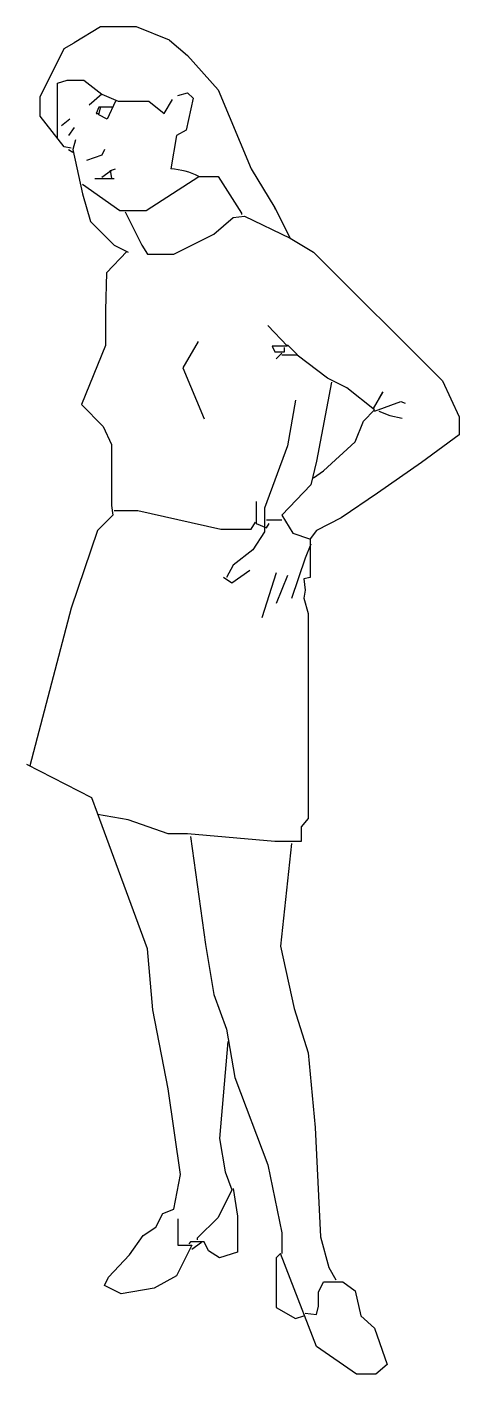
# Model space of a CAD drawing. Extents: x 252.84 to 253.35, y -14813.25 to -14811.68.
import ezdxf

# ---------------------------------------------------------------- set-up
doc = ezdxf.new("R2010")
doc.units = 0
doc.header["$LTSCALE"] = 1000
doc.layers.add('MULHER', color=7, linetype='CONTINUOUS')

msp = doc.modelspace()

# ---------------------------------------------------------------- linework, layer by layer
at = {"layer": 'MULHER'}
for p, q in [((252.8879, -14811.7025), (252.8993, -14811.696)), ((253.0111, -14811.6927), (253.0321, -14811.7106)), ((253.1342, -14811.8888), (253.152, -14811.9244))]:
    msp.add_line(p, q, dxfattribs=at)
at = {"layer": 'MULHER', "linetype": 'CONTINUOUS'}
for points in [[(253.0111, -14811.6927), (252.9722, -14811.6774), (252.9301, -14811.6774), (252.8993, -14811.696)], [(252.896, -14811.8191), (252.8879, -14811.8175), (252.8596, -14811.7818), (252.8596, -14811.7592), (252.8879, -14811.7025)], [(253.0321, -14811.7106), (253.0678, -14811.7511), (253.1066, -14811.8434), (253.1342, -14811.8888), (253.1342, -14811.8904)], [(252.8798, -14811.8073), (252.8798, -14811.743), (252.8912, -14811.7397), (252.9106, -14811.7397), (252.9317, -14811.7559), (252.9171, -14811.7689)], [(253.0208, -14811.7575), (253.0321, -14811.7543), (253.0386, -14811.7608), (253.0305, -14811.7981), (253.0192, -14811.8045), (253.0127, -14811.8434)], [(252.9479, -14811.764), (252.9382, -14811.7851), (252.9284, -14811.7802), (252.9301, -14811.7721)], [(252.9317, -14811.7559), (252.9511, -14811.764), (252.9868, -14811.764), (253.0046, -14811.7786), (253.0143, -14811.7624)], [(252.8944, -14811.7851), (252.8847, -14811.7932)], [(252.9446, -14811.7713), (252.9284, -14811.7713), (252.9252, -14811.7786), (252.9284, -14811.7786)], [(252.8993, -14811.7948), (252.8928, -14811.8045)], [(252.9009, -14811.8094), (252.8977, -14811.8207), (252.909, -14811.8726), (252.9187, -14811.905), (252.9463, -14811.9325), (252.9625, -14811.9406)], [(252.8928, -14811.8207), (252.8977, -14811.824)], [(252.9349, -14811.8207), (252.9317, -14811.8272), (252.9139, -14811.8337)], [(252.9317, -14811.8531), (252.943, -14811.845), (252.9479, -14811.8434)], [(252.9414, -14811.845), (252.943, -14811.8547)], [(252.909, -14811.8612), (252.9527, -14811.892), (252.9835, -14811.892), (253.0451, -14811.8523), (253.0678, -14811.8523), (253.0953, -14811.8953), (253.0953, -14811.8969)], [(252.9236, -14811.8547), (252.9463, -14811.8547)], [(252.9592, -14811.8936), (252.9689, -14811.9131), (252.9787, -14811.9325), (252.9851, -14811.943), (253.0159, -14811.943), (253.0629, -14811.9196), (253.0856, -14811.9001), (253.0985, -14811.8985), (253.152, -14811.9244), (253.1795, -14811.9406), (253.3302, -14812.0913), (253.3496, -14812.1334), (253.3496, -14812.1544), (253.3059, -14812.1869), (253.2541, -14812.2225), (253.2119, -14812.2516), (253.1828, -14812.2662), (253.1755, -14812.2759), (253.1755, -14812.3213), (253.1682, -14812.3229), (253.1698, -14812.3359), (253.1682, -14812.3456), (253.1731, -14812.3634), (253.1731, -14812.6032), (253.165, -14812.6129), (253.165, -14812.6299), (253.1342, -14812.6299), (253.0321, -14812.621), (253.0094, -14812.621), (252.9625, -14812.6048), (252.9268, -14812.5983)], [(252.9612, -14811.94), (252.9374, -14811.9649), (252.9361, -14812.0086), (252.9361, -14812.0501), (252.9079, -14812.1191), (252.9333, -14812.1447), (252.943, -14812.1658), (252.943, -14812.2371), (252.9446, -14812.2484), (252.9268, -14812.2662), (252.896, -14812.357), (252.8474, -14812.5416)], [(253.1261, -14812.0265), (253.1488, -14812.0508), (253.1309, -14812.0508), (253.1342, -14812.0572), (253.1455, -14812.0572), (253.1455, -14812.0524)], [(253.1488, -14812.0491), (253.1601, -14812.0605)], [(253.1423, -14812.0589), (253.1358, -14812.0654)], [(253.1795, -14812.2047), (253.1909, -14812.1966), (253.2281, -14812.1626), (253.2379, -14812.1383), (253.2508, -14812.1253), (253.2184, -14812.0994), (253.1957, -14812.088), (253.1601, -14812.0613), (253.1423, -14812.0613)], [(253.2006, -14812.0929), (253.1828, -14812.1852), (253.1763, -14812.2128), (253.1423, -14812.2484), (253.1552, -14812.2695), (253.1747, -14812.2759)], [(253.1585, -14812.114), (253.1488, -14812.1674), (253.122, -14812.2403), (253.122, -14812.2678), (253.1083, -14812.2889), (253.0856, -14812.3067), (253.0775, -14812.3213)], [(253.2557, -14812.1123), (253.2605, -14812.1042), (253.2492, -14812.1237)], [(253.2508, -14812.1269), (253.2816, -14812.1156), (253.2865, -14812.1172)], [(253.2557, -14812.1269), (253.2686, -14812.1318), (253.2832, -14812.135)], [(252.9463, -14812.2427), (252.9738, -14812.2427), (253.0208, -14812.2533), (253.071, -14812.2646), (253.1066, -14812.2646), (253.1115, -14812.2565)], [(253.1123, -14812.2322), (253.1123, -14812.2581), (253.1245, -14812.263), (253.1277, -14812.2581)], [(253.1423, -14812.2541), (253.1245, -14812.2541)], [(253.1763, -14812.2824), (253.1698, -14812.2986)], [(253.105, -14812.3132), (253.084, -14812.3278), (253.0742, -14812.3213)], [(253.0208, -14813.0714), (253.0208, -14813.094), (253.0208, -14813.1021), (253.037, -14813.1021), (253.0192, -14813.1378), (252.9932, -14813.1524), (252.9544, -14813.1589), (252.9349, -14813.1491), (252.9398, -14813.1394), (252.9641, -14813.1135), (252.9803, -14813.0908), (252.9949, -14813.0811), (253.003, -14813.0649), (253.0159, -14813.06), (253.024, -14813.0195), (253.0094, -14812.9191), (252.9916, -14812.8267), (252.9851, -14812.7555), (252.9268, -14812.5967), (252.9203, -14812.5789), (252.8442, -14812.54)], [(253.0354, -14812.6243), (253.0532, -14812.7506), (253.0629, -14812.8089), (253.0775, -14812.8494), (253.0872, -14812.9061), (253.1261, -14813.0082), (253.1423, -14813.0876), (253.1423, -14813.1119)], [(253.1536, -14812.6323), (253.1407, -14812.7522), (253.1569, -14812.8251), (253.1731, -14812.877), (253.1812, -14812.9645), (253.1876, -14813.0924), (253.1974, -14813.1281), (253.2055, -14813.1426)], [(253.0791, -14812.864), (253.0694, -14812.9774), (253.0759, -14813.0163), (253.084, -14813.0374), (253.0678, -14813.0697), (253.0435, -14813.094), (253.0435, -14813.0957)], [(253.0856, -14813.0357), (253.0904, -14813.0681), (253.0904, -14813.1103), (253.0694, -14813.1167), (253.0564, -14813.1086), (253.0516, -14813.0981), (253.0354, -14813.0981), (253.0337, -14813.1005)], [(253.0483, -14813.0989), (253.037, -14813.107)], [(253.1698, -14813.1815), (253.1828, -14813.1832), (253.1852, -14813.1734), (253.1852, -14813.1572), (253.1909, -14813.1451), (253.2136, -14813.1451), (253.2281, -14813.1556), (253.2346, -14813.1848), (253.2508, -14813.1993), (253.2654, -14813.2415), (253.2524, -14813.2528), (253.2298, -14813.2528), (253.1828, -14813.2204), (253.152, -14813.141), (253.1407, -14813.1119), (253.1358, -14813.1167), (253.1358, -14813.175), (253.1585, -14813.188), (253.1682, -14813.1848)]]:
    msp.add_lwpolyline(points, dxfattribs=at)
at = {"layer": 'MULHER', "flags": 128}
for points in [[(253.0443, -14812.0452), (253.0265, -14812.0762), (253.0514, -14812.1356)], [(253.1698, -14812.2986), (253.1536, -14812.3458)], [(253.1356, -14812.3159), (253.1191, -14812.3683)], [(253.1491, -14812.3189), (253.1356, -14812.3518)]]:
    msp.add_lwpolyline(points, dxfattribs=at)
at = {"layer": 'MULHER'}
msp.add_arc((253.0084, -14811.9224), 0.0791, 62.3803, 86.9035, dxfattribs=at)

doc.saveas('drawing.dxf')
